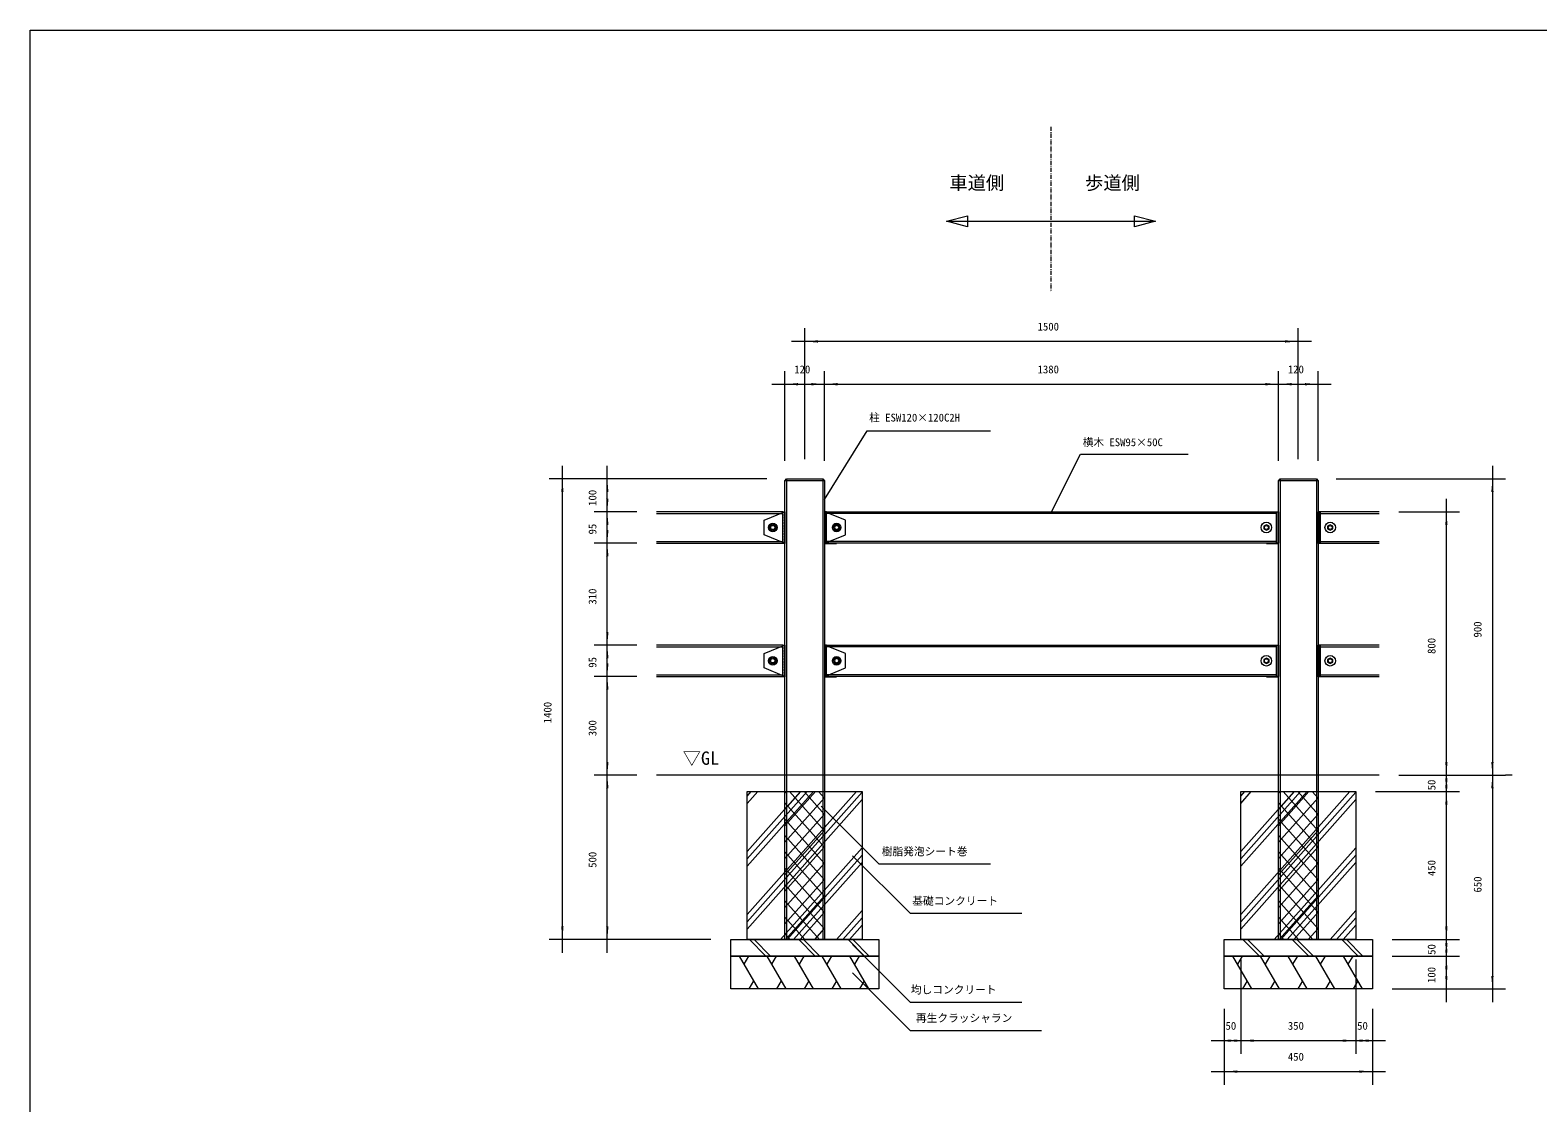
# Model space of a CAD drawing. Units: millimetres, scale not verified. Extents: x -3900 to 3900, y -2750 to 2750.
# Drawn here: x -3900 to 682, y -510 to 2750 of the extents above; entities that cross this region are included whole.
import ezdxf
from ezdxf.enums import TextEntityAlignment as Align

# ---------------------------------------------------------------- set-up
doc = ezdxf.new("R2010")
doc.units = ezdxf.units.MM
doc.header["$LTSCALE"] = 20
for name, pattern in [('USER1', [0.416641, 0.208282, -0.208359]), ('USER5', [0.208282, 0.069427, -0.138855]), ('USER6', [1.041641, 0.625, -0.208282, 0.069427, -0.138931])]:
    doc.linetypes.add(name, pattern=pattern)
doc.layers.add('0-1_IMPORTED', color=30, linetype='Continuous', lineweight=18)
doc.styles.add('ＭＳ ゴシック', font='')
doc.styles.get('ＭＳ ゴシック').set_extended_font_data('MS Gothic')

msp = doc.modelspace()

# ---------------------------------------------------------------- linework, layer by layer
at = {"layer": '0-1_IMPORTED', "linetype": 'USER6'}
msp.add_line((-797.77, 2456.5), (-797.77, 1956.5), dxfattribs=at)
at = {"layer": '0-1_IMPORTED'}
for p, q in [((-1115.27, 2169), (-480.27, 2169)), ((-1606, 1381), (-1486, 1381)), ((-1601, 1386), (-1601, -14)), ((-1491, 1386), (-1491, -14)), ((-106, 1381), (14, 1381)), ((-101, 1386), (-101, -14)), ((9, 1386), (9, -14)), ((-106, 1286), (-106, 1191)), ((14, 1286), (14, 1191)), ((-1996, 1281), (-1612.5, 1281)), ((-1647.6, 1243.1), (-1645.49, 1244.51)), ((-1645.49, 1244.51), (-1643, 1245)), ((-1643, 1245), (-1640.51, 1244.51)), ((-112.5, 1281), (-1479.5, 1281)), ((-1449, 1245), (-1451.49, 1244.51)), ((-1446.51, 1244.51), (-1449, 1245)), ((-1444.4, 1243.1), (-1446.51, 1244.51)), ((20.5, 1281), (200, 1281)), ((-1996, 1196), (-1612.5, 1196)), ((-1645.49, 1232.49), (-1647.6, 1233.9)), ((-1643, 1232), (-1645.49, 1232.49)), ((-112.5, 1196), (-1479.5, 1196)), ((-1449, 1232), (-1446.51, 1232.49)), ((-1446.51, 1232.49), (-1444.4, 1233.9)), ((20.5, 1196), (200, 1196)), ((-1996, 876), (-1612.5, 876)), ((-112.5, 876), (-1479.5, 876)), ((-106, 881), (-106, 786)), ((14, 881), (14, 786)), ((20.5, 876), (200, 876)), ((-1647.6, 838.1), (-1645.49, 839.51)), ((-1645.49, 827.49), (-1647.6, 828.9)), ((-1645.49, 839.51), (-1643, 840)), ((-1643, 827), (-1645.49, 827.49)), ((-1643, 840), (-1640.51, 839.51)), ((-1449, 840), (-1451.49, 839.51)), ((-1446.51, 839.51), (-1449, 840)), ((-1449, 827), (-1446.51, 827.49)), ((-1444.4, 838.1), (-1446.51, 839.51)), ((-1446.51, 827.49), (-1444.4, 828.9)), ((-1996, 791), (-1612.5, 791)), ((-112.5, 791), (-1479.5, 791)), ((20.5, 791), (200, 791)), ((200, 486), (-1996, 486)), ((-1721, 399.79), (-1688.81, 436)), ((-1721, 208.87), (-1519.11, 436)), ((-1721, 422.06), (-1708.61, 436)), ((-1721, 231.14), (-1538.91, 436)), ((-1721, 253.42), (-1558.71, 436)), ((-1721, 62.5), (-1389, 436)), ((-1721, 40.23), (-1371, 433.98)), ((-1606, 431.42), (-1601.93, 436)), ((-1606, 381.7), (-1557.74, 436)), ((-1606, 331.99), (-1513.54, 436)), ((-1606, 282.27), (-1486, 417.27)), ((-1486, 316.7), (-1592.05, 436)), ((-1486, 366.41), (-1547.85, 436)), ((-1486, 416.13), (-1503.66, 436)), ((-221, 399.79), (-188.81, 436)), ((-221, 208.87), (-19.11, 436)), ((-221, 422.06), (-208.61, 436)), ((-221, 231.14), (-38.91, 436)), ((-221, 253.42), (-58.71, 436)), ((-221, 62.5), (111, 436)), ((-221, 40.23), (129, 433.98)), ((-106, 431.42), (-101.93, 436)), ((-106, 381.7), (-57.74, 436)), ((-106, 331.99), (-13.54, 436)), ((-106, 282.27), (14, 417.27)), ((14, 316.7), (-92.05, 436)), ((14, 366.41), (-47.85, 436)), ((14, 416.13), (-3.66, 436)), ((-1721, 17.95), (-1371, 411.7)), ((-1486, 266.98), (-1606, 401.98)), ((-1606, 232.55), (-1486, 367.55)), ((-221, 17.95), (129, 411.7)), ((14, 266.98), (-106, 401.98)), ((-106, 232.55), (14, 367.55)), ((-1486, 217.26), (-1606, 352.26)), ((14, 217.26), (-106, 352.26)), ((-1606, 182.83), (-1486, 317.83)), ((-1486, 167.54), (-1606, 302.54)), ((-106, 182.83), (14, 317.83)), ((14, 167.54), (-106, 302.54)), ((-1619.29, -14), (-1371, 265.33)), ((-1606, 133.11), (-1486, 268.11)), ((-1486, 117.82), (-1606, 252.82)), ((-1599.5, -14), (-1371, 243.06)), ((-119.29, -14), (129, 265.33)), ((-106, 133.11), (14, 268.11)), ((14, 117.82), (-106, 252.82)), ((-99.5, -14), (129, 243.06)), ((-1606, 83.39), (-1486, 218.39)), ((-1486, 68.1), (-1606, 203.1)), ((-1579.7, -14), (-1371, 220.78)), ((-106, 83.39), (14, 218.39)), ((14, 68.1), (-106, 203.1)), ((-79.7, -14), (129, 220.78)), ((-1606, 33.68), (-1486, 168.68)), ((-1486, 18.38), (-1606, 153.38)), ((-106, 33.68), (14, 168.68)), ((14, 18.38), (-106, 153.38)), ((-1501.41, -14), (-1606, 103.67)), ((-1604.18, -14), (-1486, 118.96)), ((-1.41, -14), (-106, 103.67)), ((-104.18, -14), (14, 118.96)), ((-1545.6, -14), (-1606, 53.95)), ((-1559.99, -14), (-1486, 69.24)), ((-1449.59, -14), (-1371, 74.41)), ((-1429.79, -14), (-1371, 52.14)), ((-45.6, -14), (-106, 53.95)), ((-59.99, -14), (14, 69.24)), ((50.41, -14), (129, 74.41)), ((70.21, -14), (129, 52.14)), ((-1589.8, -14), (-1606, 4.23)), ((-1515.8, -14), (-1486, 19.52)), ((-1409.99, -14), (-1371, 29.86)), ((-89.8, -14), (-106, 4.23)), ((-15.8, -14), (14, 19.52)), ((90.01, -14), (129, 29.86)), ((-1714.14, -13.82), (-1664.14, -63.82)), ((-1700, -13.82), (-1650, -63.82)), ((-1564.14, -13.82), (-1514.14, -63.82)), ((-1550, -13.82), (-1500, -63.82)), ((-1414.14, -13.82), (-1364.14, -63.82)), ((-1400, -13.82), (-1350, -63.82)), ((-214.14, -13.82), (-164.14, -63.82)), ((-200, -13.82), (-150, -63.82)), ((-64.14, -13.82), (-14.14, -63.82)), ((-50, -13.82), (0, -63.82)), ((85.86, -13.82), (135.86, -63.82)), ((100, -13.82), (150, -63.82)), ((-1686.87, -163.88), (-1744.61, -63.88)), ((-1730.17, -88.88), (-1715.74, -63.88)), ((-1602.87, -163.88), (-1660.61, -63.88)), ((-1646.17, -88.88), (-1631.74, -63.88)), ((-1518.87, -163.88), (-1576.61, -63.88)), ((-1562.17, -88.88), (-1547.74, -63.88)), ((-1434.87, -163.88), (-1492.61, -63.88)), ((-1478.17, -88.88), (-1463.74, -63.88)), ((-1350.87, -163.88), (-1408.61, -63.88)), ((-1394.17, -88.88), (-1379.74, -63.88)), ((-186.87, -163.88), (-244.61, -63.88)), ((-230.17, -88.88), (-215.74, -63.88)), ((-102.87, -163.88), (-160.61, -63.88)), ((-146.17, -88.88), (-131.74, -63.88)), ((-18.87, -163.88), (-76.61, -63.88)), ((-62.17, -88.88), (-47.74, -63.88)), ((65.13, -163.88), (7.39, -63.88)), ((21.83, -88.88), (36.26, -63.88)), ((149.13, -163.88), (91.39, -63.88)), ((105.83, -88.88), (120.26, -63.88)), ((-1701.31, -138.88), (-1715.74, -163.88)), ((-1617.31, -138.88), (-1631.74, -163.88)), ((-1533.31, -138.88), (-1547.74, -163.88)), ((-1449.31, -138.88), (-1463.74, -163.88)), ((-1365.31, -138.88), (-1379.74, -163.88)), ((-201.31, -138.88), (-215.74, -163.88)), ((-117.31, -138.88), (-131.74, -163.88)), ((-33.31, -138.88), (-47.74, -163.88)), ((50.69, -138.88), (36.26, -163.88)), ((134.69, -138.88), (120.26, -163.88))]:
    msp.add_line(p, q, dxfattribs=at)
at = {"layer": '0-1_IMPORTED', "color": 1}
for p, q in [((-1546, 1446), (-1546, 1844)), ((-46, 1446), (-46, 1844)), ((-1546, 1804), (-1586, 1804)), ((-46, 1804), (-1546, 1804)), ((-6, 1804), (-46, 1804)), ((-1606, 1440.81), (-1606, 1714)), ((-1486, 1441), (-1486, 1714)), ((-1486, 1440.81), (-1486, 1714)), ((-106, 1440.81), (-106, 1714)), ((-106, 1440.81), (-106, 1714)), ((14, 1440.81), (14, 1714)), ((-1646, 1674), (-1606, 1674)), ((-1606, 1674), (-1486, 1674)), ((-1526, 1674), (-1486, 1674)), ((-1486, 1674), (-106, 1674)), ((-1486, 1674), (-1446, 1674)), ((-146, 1674), (-106, 1674)), ((-106, 1674), (-66, 1674)), ((-106, 1674), (14, 1674)), ((14, 1674), (54, 1674)), ((-1486, 1324), (-1356, 1532.32)), ((-1356, 1532.32), (-981, 1532.32)), ((-2282.5, 1386), (-2282.5, 1426)), ((-2146, 1386), (-2146, 1426)), ((544, 1426), (544, 1386)), ((-1661, 1386), (-2322.5, 1386)), ((-2282.5, -14), (-2282.5, 1386)), ((-1661, 1386), (-2186, 1386)), ((-2146, 1286), (-2146, 1386)), ((69, 1386), (584, 1386)), ((544, 1386), (544, 486)), ((-2056, 1286), (-2186, 1286)), ((-2056, 1286), (-2186, 1286)), ((-2146, 1286), (-2146, 1326)), ((-2146, 1191), (-2146, 1286)), ((-2146, 1246), (-2146, 1286)), ((260, 1286), (444, 1286)), ((404, 1286), (404, 1326)), ((404, 486), (404, 1286)), ((-2146, 1191), (-2146, 1231)), ((-2056, 1191), (-2186, 1191)), ((-2056, 1191), (-2186, 1191)), ((-2146, 881), (-2146, 1191)), ((-2146, 1151), (-2146, 1191)), ((-2146, 881), (-2146, 921)), ((-2056, 881), (-2186, 881)), ((-2056, 881), (-2186, 881)), ((-2146, 786), (-2146, 881)), ((-2146, 841), (-2146, 881)), ((-2146, 786), (-2146, 826)), ((-2056, 786), (-2186, 786)), ((-2056, 786), (-2186, 786)), ((-2146, 486), (-2146, 786)), ((-2146, 746), (-2146, 786)), ((-2146, 486), (-2146, 526)), ((404, 486), (404, 526)), ((544, 526), (544, 486)), ((-2056, 486), (-2186, 486)), ((-2056, 486), (-2186, 486)), ((-2146, -14), (-2146, 486)), ((-2146, 446), (-2146, 486)), ((260, 486), (444, 486)), ((260, 486), (444, 486)), ((260, 486), (584, 486)), ((404, 436), (404, 486)), ((404, 446), (404, 486)), ((404, 436), (404, 476)), ((544, 486), (544, 446)), ((544, 486), (544, -164)), ((604, 486), (584, 486)), ((189, 436), (444, 436)), ((189, 436), (444, 436)), ((404, -14), (404, 436)), ((404, 396), (404, 436)), ((404, -14), (404, 26)), ((-1831, -14), (-2322.5, -14)), ((-2282.5, -54), (-2282.5, -14)), ((-1831, -14), (-2186, -14)), ((-2146, -54), (-2146, -14)), ((239, -14), (444, -14)), ((239, -14), (444, -14)), ((404, -64), (404, -14)), ((404, -54), (404, -14)), ((404, -64), (404, -24)), ((-221, -74), (-221, -361)), ((-221, -74), (-221, -361)), ((129, -74), (129, -361)), ((129, -74), (129, -361)), ((239, -64), (444, -64)), ((239, -64), (444, -64)), ((404, -164), (404, -64)), ((404, -104), (404, -64)), ((239, -164), (444, -164)), ((239, -164), (584, -164)), ((404, -204), (404, -164)), ((544, -164), (544, -204)), ((-271, -224), (-271, -361)), ((-271, -224), (-271, -455)), ((179, -224), (179, -361)), ((179, -224), (179, -455)), ((-311, -321), (-271, -321)), ((-271, -321), (-221, -321)), ((-261, -321), (-221, -321)), ((-221, -321), (-181, -321)), ((-221, -321), (129, -321)), ((89, -321), (129, -321)), ((129, -321), (169, -321)), ((129, -321), (179, -321)), ((179, -321), (219, -321)), ((-311, -415), (-271, -415)), ((-271, -415), (179, -415)), ((179, -415), (219, -415))]:
    msp.add_line(p, q, dxfattribs=at)
at = {"layer": '0-1_IMPORTED', "linetype": 'USER5'}
for p, q in [((-1607.5, 1191), (-1607.5, 1286)), ((-1484.5, 1191), (-1484.5, 1286)), ((-1636.5, 1245), (-1649.5, 1245)), ((-1455.5, 1245), (-1442.5, 1245)), ((-1649.5, 1232), (-1636.5, 1232)), ((-1442.5, 1232), (-1455.5, 1232)), ((-1607.5, 786), (-1607.5, 881)), ((-1484.5, 786), (-1484.5, 881)), ((-1636.5, 840), (-1649.5, 840)), ((-1649.5, 827), (-1636.5, 827)), ((-1455.5, 840), (-1442.5, 840)), ((-1442.5, 827), (-1455.5, 827))]:
    msp.add_line(p, q, dxfattribs=at)
at = {"layer": '0-1_IMPORTED', "linetype": 'USER1'}
for p, q in [((-1607.5, 1191.5), (-1607.5, 1286)), ((-1484.5, 1191.5), (-1484.5, 1286)), ((-1607.5, 786.5), (-1607.5, 881)), ((-1484.5, 786.5), (-1484.5, 881))]:
    msp.add_line(p, q, dxfattribs=at)
at = {"layer": '0-1_IMPORTED'}
for points in [[(-3900, 2750), (3900, 2750), (3900, -2750), (-3900, -2750)], [(-1115.27, 2169), (-1051.77, 2186.01), (-1051.77, 2151.99)], [(-480.27, 2169), (-543.77, 2151.99), (-543.77, 2186.01)], [(-1601, 1386), (-1491, 1386), (-1486, 1380.81), (-1486, -14), (-1606, -14), (-1606, 1380.81)], [(-101, 1386), (9, 1386), (14, 1380.81), (14, -14), (-106, -14), (-106, 1380.81)], [(-1607.5, 1189.5), (-1642.5, 1189.5), (-1642.5, 1191), (-1607.5, 1191), (-1669.5, 1216.68), (-1669.5, 1260.32), (-1607.5, 1286), (-1606, 1286), (-1606, 1191), (-1606, 1189.5)], [(-1612.5, 1286), (-1607.5, 1286), (-1607.5, 1191), (-1612.5, 1191)], [(-1484.5, 1189.5), (-1449.5, 1189.5), (-1449.5, 1191), (-1484.5, 1191), (-1422.5, 1216.68), (-1422.5, 1260.32), (-1484.5, 1286), (-1486, 1286), (-1486, 1191), (-1486, 1189.5)], [(-1479.5, 1286), (-1484.5, 1286), (-1484.5, 1191), (-1479.5, 1191)], [(-1479.5, 1286), (-112.5, 1286), (-112.5, 1191), (-1479.5, 1191)], [(-106, 1286), (-107.5, 1286), (-107.5, 1191), (-142.5, 1191), (-142.5, 1189.5), (-106, 1189.5)], [(-112.5, 1286), (-107.5, 1286), (-107.5, 1191), (-112.5, 1191)], [(14, 1286), (15.5, 1286), (15.5, 1191), (50.5, 1191), (50.5, 1189.5), (14, 1189.5)], [(20.5, 1286), (15.5, 1286), (15.5, 1191), (20.5, 1191)], [(-1651.97, 1233.32), (-1651.97, 1243.68), (-1643, 1248.85), (-1634.03, 1243.68), (-1634.03, 1233.32), (-1643, 1228.15)], [(-1440.03, 1233.32), (-1440.03, 1243.68), (-1449, 1248.85), (-1457.97, 1243.68), (-1457.97, 1233.32), (-1449, 1228.15)], [(-143, 1230.5), (-135, 1234.5), (-135, 1242.5), (-143, 1246.5), (-151, 1242.5), (-151, 1234.5)], [(51, 1230.5), (59, 1234.5), (59, 1242.5), (51, 1246.5), (43, 1242.5), (43, 1234.5)], [(-1607.5, 784.5), (-1642.5, 784.5), (-1642.5, 786), (-1607.5, 786), (-1669.5, 811.68), (-1669.5, 855.32), (-1607.5, 881), (-1606, 881), (-1606, 786), (-1606, 784.5)], [(-1612.5, 881), (-1607.5, 881), (-1607.5, 786), (-1612.5, 786)], [(-1484.5, 784.5), (-1449.5, 784.5), (-1449.5, 786), (-1484.5, 786), (-1422.5, 811.68), (-1422.5, 855.32), (-1484.5, 881), (-1486, 881), (-1486, 786), (-1486, 784.5)], [(-1479.5, 881), (-1484.5, 881), (-1484.5, 786), (-1479.5, 786)], [(-1479.5, 881), (-112.5, 881), (-112.5, 786), (-1479.5, 786)], [(-106, 881), (-107.5, 881), (-107.5, 786), (-142.5, 786), (-142.5, 784.5), (-106, 784.5)], [(-112.5, 881), (-107.5, 881), (-107.5, 786), (-112.5, 786)], [(14, 881), (15.5, 881), (15.5, 786), (50.5, 786), (50.5, 784.5), (14, 784.5)], [(20.5, 881), (15.5, 881), (15.5, 786), (20.5, 786)], [(-1651.97, 828.32), (-1651.97, 838.68), (-1643, 843.85), (-1634.03, 838.68), (-1634.03, 828.32), (-1643, 823.15)], [(-1440.03, 828.32), (-1440.03, 838.68), (-1449, 843.85), (-1457.97, 838.68), (-1457.97, 828.32), (-1449, 823.15)], [(-143, 825.5), (-135, 829.5), (-135, 837.5), (-143, 841.5), (-151, 837.5), (-151, 829.5)], [(51, 825.5), (59, 829.5), (59, 837.5), (51, 841.5), (43, 837.5), (43, 829.5)], [(-1721, 436), (-1371, 436), (-1371, -14), (-1721, -14)], [(-221, 436), (129, 436), (129, -14), (-221, -14)], [(-1771, -14), (-1321, -14), (-1321, -64), (-1771, -64)], [(-271, -14), (179, -14), (179, -64), (-271, -64)], [(-1771, -64), (-1321, -64), (-1321, -164), (-1771, -164)], [(-271, -64), (179, -64), (179, -164), (-271, -164)]]:
    msp.add_lwpolyline(points, close=True, dxfattribs=at)
at = {"layer": '0-1_IMPORTED', "color": 1}
for points in [[(-796, 1286), (-707.41, 1461.63), (-381, 1461.63)], [(-1496, 391.35), (-1321, 216.35), (-981, 216.35)], [(-1401, 241), (-1226, 66), (-886, 66)], [(-1401, -28.82), (-1226, -203.82), (-886, -203.82)], [(-1401, -114.96), (-1226, -289.96), (-826, -289.96)]]:
    msp.add_lwpolyline(points, dxfattribs=at)
at = {"layer": '0-1_IMPORTED'}
for points in [[(-1996, 1191), (-1612.5, 1191), (-1612.5, 1286), (-1996, 1286)], [(200, 1286), (20.5, 1286), (20.5, 1191), (200, 1191)], [(-1649.5, 1238.5), (-1649, 1240.99), (-1647.6, 1243.1)], [(-1647.6, 1233.9), (-1649, 1236.01), (-1649.5, 1238.5)], [(-1640.51, 1244.51), (-1638.4, 1243.1), (-1636.99, 1240.99), (-1636.5, 1238.5), (-1636.99, 1236.01), (-1638.4, 1233.9), (-1640.51, 1232.49), (-1643, 1232)], [(-1451.49, 1244.51), (-1453.6, 1243.1), (-1455.01, 1240.99), (-1455.5, 1238.5), (-1455.01, 1236.01), (-1453.6, 1233.9), (-1451.49, 1232.49), (-1449, 1232)], [(-1442.5, 1238.5), (-1443, 1240.99), (-1444.4, 1243.1)], [(-1444.4, 1233.9), (-1443, 1236.01), (-1442.5, 1238.5)], [(-1996, 786), (-1612.5, 786), (-1612.5, 881), (-1996, 881)], [(200, 881), (20.5, 881), (20.5, 786), (200, 786)], [(-1649.5, 833.5), (-1649, 835.99), (-1647.6, 838.1)], [(-1647.6, 828.9), (-1649, 831.01), (-1649.5, 833.5)], [(-1640.51, 839.51), (-1638.4, 838.1), (-1636.99, 835.99), (-1636.5, 833.5), (-1636.99, 831.01), (-1638.4, 828.9), (-1640.51, 827.49), (-1643, 827)], [(-1451.49, 839.51), (-1453.6, 838.1), (-1455.01, 835.99), (-1455.5, 833.5), (-1455.01, 831.01), (-1453.6, 828.9), (-1451.49, 827.49), (-1449, 827)], [(-1442.5, 833.5), (-1443, 835.99), (-1444.4, 838.1)], [(-1444.4, 828.9), (-1443, 831.01), (-1442.5, 833.5)]]:
    msp.add_lwpolyline(points, dxfattribs=at)
for centre, radius in [((-1643, 1238.5), 13), ((-1449, 1238.5), 13), ((-143, 1238.5), 16), ((-143, 1238.5), 6), ((51, 1238.5), 16), ((51, 1238.5), 6), ((-1643, 833.5), 13), ((-1449, 833.5), 13), ((-143, 833.5), 16), ((-143, 833.5), 6), ((51, 833.5), 16), ((51, 833.5), 6)]:
    msp.add_circle(centre, radius, dxfattribs=at)
at = {"layer": '0-1_IMPORTED', "linetype": 'USER5'}
for centre, start, end in [((-1649.5, 1238.5), 90, 180), ((-1649.5, 1238.5), 180, 270), ((-1636.5, 1238.5), 360, 90), ((-1636.5, 1238.5), 270, 0), ((-1455.5, 1238.5), 90, 180), ((-1455.5, 1238.5), 180, 270), ((-1442.5, 1238.5), 0, 90), ((-1442.5, 1238.5), 270, 0), ((-1649.5, 833.5), 90, 180), ((-1649.5, 833.5), 180, 270), ((-1636.5, 833.5), 360, 90), ((-1636.5, 833.5), 270, 0), ((-1455.5, 833.5), 90, 180), ((-1455.5, 833.5), 180, 270), ((-1442.5, 833.5), 0, 90), ((-1442.5, 833.5), 270, 0)]:
    msp.add_arc(centre, 6.5, start, end, dxfattribs=at)
at = {"layer": '0-1_IMPORTED', "color": 1}
for points in [[(-1546, 1804), (-1506, 1807.5), (-1506, 1800.5)], [(-46, 1804), (-86, 1800.5), (-86, 1807.5)], [(-1606, 1674), (-1566, 1677.5), (-1566, 1670.5)], [(-1486, 1674), (-1526, 1670.5), (-1526, 1677.5)], [(-1486, 1674), (-1446, 1677.5), (-1446, 1670.5)], [(-106, 1674), (-146, 1670.5), (-146, 1677.5)], [(-106, 1674), (-66, 1677.5), (-66, 1670.5)], [(14, 1674), (-26, 1670.5), (-26, 1677.5)], [(-2282.5, 1386), (-2279, 1346), (-2286, 1346)], [(-2146, 1386), (-2142.5, 1346), (-2149.5, 1346)], [(544, 1386), (547.5, 1346), (540.5, 1346)], [(-2146, 1286), (-2149.5, 1326), (-2142.5, 1326)], [(-2146, 1286), (-2142.5, 1246), (-2149.5, 1246)], [(404, 1286), (407.5, 1246), (400.5, 1246)], [(-2146, 1191), (-2149.5, 1231), (-2142.5, 1231)], [(-2146, 1191), (-2142.5, 1151), (-2149.5, 1151)], [(-2146, 881), (-2149.5, 921), (-2142.5, 921)], [(-2146, 881), (-2142.5, 841), (-2149.5, 841)], [(-2146, 786), (-2149.5, 826), (-2142.5, 826)], [(-2146, 786), (-2142.5, 746), (-2149.5, 746)], [(-2146, 486), (-2149.5, 526), (-2142.5, 526)], [(404, 486), (400.5, 526), (407.5, 526)], [(544, 486), (540.5, 526), (547.5, 526)], [(-2146, 486), (-2142.5, 446), (-2149.5, 446)], [(404, 486), (407.5, 446), (400.5, 446)], [(404, 436), (400.5, 476), (407.5, 476)], [(544, 486), (547.5, 446), (540.5, 446)], [(404, 436), (407.5, 396), (400.5, 396)], [(-2282.5, -14), (-2286, 26), (-2279, 26)], [(-2146, -14), (-2149.5, 26), (-2142.5, 26)], [(404, -14), (400.5, 26), (407.5, 26)], [(404, -14), (407.5, -54), (400.5, -54)], [(404, -64), (400.5, -24), (407.5, -24)], [(404, -64), (407.5, -104), (400.5, -104)], [(404, -164), (400.5, -124), (407.5, -124)], [(544, -164), (540.5, -124), (547.5, -124)], [(-271, -321), (-231, -317.5), (-231, -324.5)], [(-221, -321), (-261, -324.5), (-261, -317.5)], [(-221, -321), (-181, -317.5), (-181, -324.5)], [(129, -321), (89, -324.5), (89, -317.5)], [(129, -321), (169, -317.5), (169, -324.5)], [(179, -321), (139, -324.5), (139, -317.5)], [(-271, -415), (-231, -411.5), (-231, -418.5)], [(179, -415), (139, -418.5), (139, -411.5)]]:
    msp.add_solid(points, dxfattribs=at)

# ---------------------------------------------------------------- texts
at = {"layer": '0-1_IMPORTED', "color": 7, "style": 'ＭＳ ゴシック'}
for s, height, p in [('車道側', 40.7, (-1106.35, 2253.28)), ('歩道側', 40.7, (-694.01, 2253.28)), ('1500', 23.88, (-838.33, 1829.93)), ('120', 23.88, (-1577.75, 1699.93)), ('1380', 23.88, (-838.33, 1699.93)), ('120', 23.88, (-77.75, 1699.93)), ('柱 ESW120×120C2H', 23.88, (-1350.27, 1553.36)), ('横木 ESW95×50C', 23.88, (-701.39, 1478.53)), ('▽GL', 40.64, (-1916.86, 505.11)), ('樹脂発泡シート巻', 23.88, (-1311.94, 234.92)), ('基礎コンクリート', 23.88, (-1219.18, 84.57)), ('均しコンクリート', 23.88, (-1223.51, -185.26)), ('再生クラッシャラン', 23.88, (-1208.15, -271.39)), ('50', 23.88, (-267.17, -295.07)), ('350', 23.88, (-77.75, -295.07)), ('50', 23.88, (132.83, -295.07)), ('450', 23.88, (-77.75, -389.07))]:
    msp.add_text(s, height=height, dxfattribs=at).set_placement(p, align=Align.BOTTOM_LEFT)
for s, p in [('100', (-2171.93, 1304.25)), ('95', (-2171.93, 1217.33)), ('310', (-2171.93, 1004.25)), ('900', (518.07, 904.25)), ('800', (378.07, 854.25)), ('95', (-2171.93, 812.33)), ('1400', (-2308.43, 643.67)), ('300', (-2171.93, 604.25)), ('50', (378.07, 439.83)), ('500', (-2171.93, 204.25)), ('450', (378.07, 179.25)), ('650', (518.07, 129.25)), ('50', (378.07, -60.17)), ('100', (378.07, -145.75))]:
    msp.add_text(s, height=23.88, rotation=90, dxfattribs=at).set_placement(p, align=Align.BOTTOM_LEFT)

doc.saveas('drawing.dxf')
